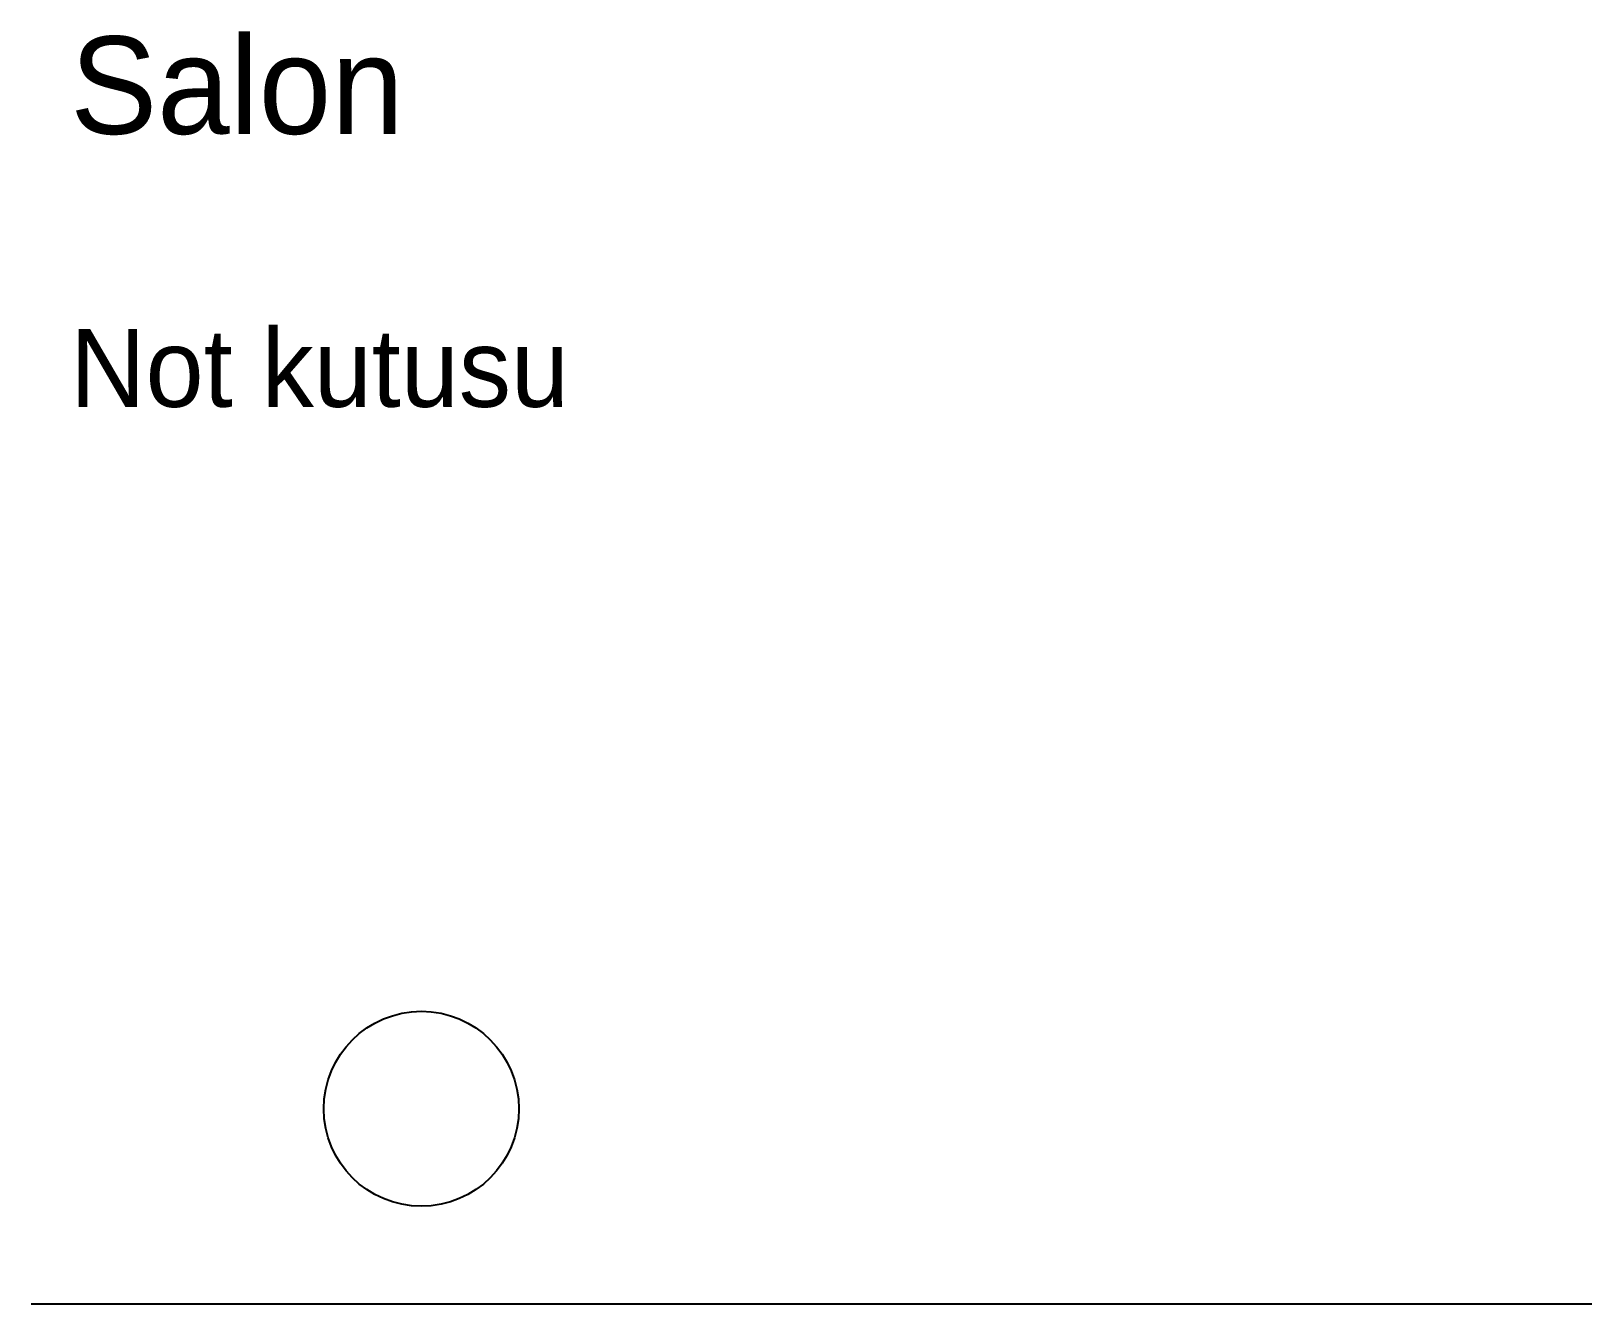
# Model space of a CAD drawing. Header units: millimetres. Extents: x 0 to 4000, y 0 to 3263.
import ezdxf

# ---------------------------------------------------------------- set-up
doc = ezdxf.new("R2010")
doc.units = ezdxf.units.MM
doc.layers.get('0').update_dxf_attribs({"linetype": 'CONTINUOUS'})
doc.layers.add('DUVAR', color=1, linetype='CONTINUOUS')

# ---------------------------------------------------------------- blocks, each defined once
blk = doc.blocks.new('KAPI')
blk.add_line((0, 0), (900, 0))

msp = doc.modelspace()

# ---------------------------------------------------------------- linework, layer by layer
at = {"layer": 'DUVAR'}
msp.add_line((0, 0), (4000, 0), dxfattribs=at)
msp.add_circle((1000, 500), 250, dxfattribs=at)

# ---------------------------------------------------------------- block references
msp.add_blockref('KAPI', (1000, 0), dxfattribs=at)

# ---------------------------------------------------------------- texts
msp.add_text('Salon', height=250, dxfattribs=at).set_placement((100, 3000))
at = {"layer": 'DUVAR', "insert": (100, 2500), "char_height": 200, "width": 3000, "attachment_point": 1}
msp.add_mtext('Not kutusu', dxfattribs=at)

doc.saveas('drawing.dxf')
